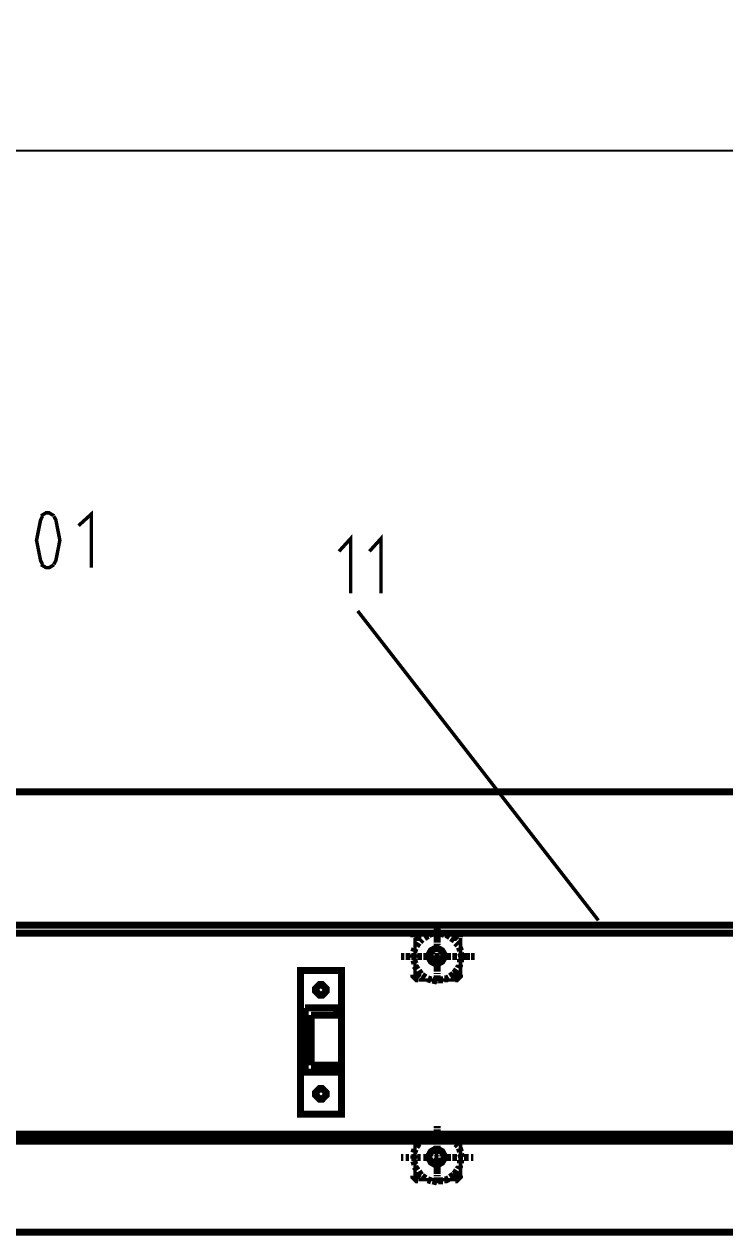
# Model space of a CAD drawing. Extents: x -4.5 to 11.4, y -10.7 to 0.4.
# Drawn here: x 0.33 to 1.33, y -2.426 to -0.697 of the extents above; entities that cross this region are included whole.
import ezdxf

# ---------------------------------------------------------------- set-up
doc = ezdxf.new("R2010")
doc.units = 0
doc.header["$MEASUREMENT"] = 0
doc.dimstyles.get("Standard").update_dxf_attribs({"dimtxt": 0.18, "dimasz": 0.18, "dimexe": 0.18, "dimexo": 0.0625, "dimgap": 0.09, "dimtad": 0, "dimtih": 1, "dimtoh": 1, "dimdec": 4, "dimzin": 0, "dimdsep": 46, "dimtxsty": 'Standard', "dimcen": 0.09, "dimadec": 0, "dimazin": 0, "dimtfac": 1, "dimtdec": 4, "dimtofl": 0, "dimtmove": 0, "dimatfit": 3, "dimfxl": 1, "dimtolj": 1, "dimtzin": 0, "dimarcsym": 0})

# ---------------------------------------------------------------- blocks, each defined once
blk = doc.blocks.new('*D0')
at = {"color": 0, "linetype": 'Continuous', "lineweight": -2, "transparency": 16777216}
for p, q in [((-0.3489, -1.7297), (-0.3489, -0.6966)), ((4.3828, -1.7297), (4.3828, -0.6966)), ((-0.1689, -0.8766), (1.5969, -0.8766)), ((4.2028, -0.8766), (2.4369, -0.8766))]:
    blk.add_line(p, q, dxfattribs=at)
at = {"color": 0, "linetype": 'Continuous', "transparency": 16777216}
for points in [[(-0.1689, -0.8466), (-0.1689, -0.9066), (-0.3489, -0.8766)], [(4.2028, -0.8466), (4.2028, -0.9066), (4.3828, -0.8766)]]:
    blk.add_solid(points, dxfattribs=at)
at = {"layer": 'Defpoints', "color": 0, "linetype": 'Continuous', "transparency": 16777216}
for p in [(4.3828, -0.8766), (-0.3489, -1.7922), (4.3828, -1.7922)]:
    blk.add_point(p, dxfattribs=at)
at = {"color": 0, "linetype": 'Continuous', "transparency": 16777216, "insert": (2.0169, -0.8766), "char_height": 0.18, "attachment_point": 5}
blk.add_mtext('\\A1;varA', dxfattribs=at)

msp = doc.modelspace()

# ---------------------------------------------------------------- linework, layer by layer
at = {"color": 0}
for points, const_width in [([(0.356393, -1.398677), (0.353593, -1.403997), (0.347793, -1.433027), (0.353593, -1.461997), (0.356393, -1.467367)], 0.005), ([(0.372293, -1.398247), (0.371793, -1.397547), (0.365593, -1.393867), (0.363593, -1.393867), (0.361393, -1.393867), (0.355393, -1.397547), (0.354893, -1.398247)], 0.005), ([(0.372493, -1.467367), (0.375393, -1.461997), (0.381093, -1.433027), (0.375393, -1.403997), (0.372493, -1.398677)], 0.005), ([(0.426093, -1.472197), (0.426093, -1.395547), (0.407793, -1.412197)], 0.005), ([(0.796093, -1.508877), (0.796093, -1.430527), (0.779393, -1.448867)], 0.005), ([(0.839393, -1.508877), (0.839393, -1.430527), (0.822793, -1.448867)], 0.005), ([(0.354893, -1.467807), (0.355393, -1.468457), (0.361593, -1.472197), (0.363593, -1.472197), (0.365793, -1.472197), (0.371793, -1.468457), (0.372293, -1.467807)], 0.005), ([(1.149493, -1.975497), (0.806093, -1.533887)], 0.005), ([(-0.803907, -2.420547), (4.382783, -2.420547), (4.382783, -1.792177)], 0.01), ([(-0.803907, -2.017167), (-0.348907, -1.792177), (0.919493, -1.792177)], 0.01), ([(4.382783, -1.792177), (-0.348907, -1.792177), (-0.348907, -2.420547)], 0.01), ([(4.001113, -1.982187), (-0.348907, -1.982187)], 0.01), ([(0.919493, -1.980557), (0.919493, -1.982187)], 0.01), ([(0.919493, -1.980557), (0.919493, -1.982187)], 0.01), ([(0.919493, -1.980557), (0.919493, -1.982187)], 0.01), ([(0.919493, -1.983867), (0.919493, -1.985547), (0.919493, -1.987167), (0.919493, -1.988847), (0.919493, -1.990527), (0.919493, -1.992227), (0.919493, -1.993847)], 0.01), ([(0.919493, -1.983867), (0.919493, -1.985547), (0.919493, -1.987167), (0.919493, -1.988847), (0.919493, -1.990527), (0.919493, -1.992227), (0.919493, -1.993847)], 0.01), ([(0.919493, -1.983867), (0.919493, -1.985547), (0.919493, -1.987167), (0.919493, -1.988847), (0.919493, -1.990527), (0.919493, -1.992227), (0.919493, -1.993847)], 0.01), ([(4.001113, -1.993847), (-0.348907, -1.993847)], 0.01), ([(0.891993, -1.993847), (0.890493, -1.993847), (0.886093, -1.998237), (0.886093, -1.999707)], 0.01), ([(0.891993, -1.993847), (0.890493, -1.993847), (0.886093, -1.998237), (0.886093, -1.999707)], 0.01), ([(0.891993, -1.993847), (0.890493, -1.993847), (0.886093, -1.998237), (0.886093, -1.999707)], 0.01), ([(0.892793, -2.007197), (0.889493, -2.012177)], 0.01), ([(0.892793, -2.007197), (0.889493, -2.012177)], 0.01), ([(0.892793, -2.007197), (0.889493, -2.012177)], 0.01), ([(0.887793, -2.053847), (0.887793, -2.000517)], 0.005), ([(0.887793, -2.053847), (0.887793, -2.000517)], 0.005), ([(0.887793, -2.053847), (0.887793, -2.000517)], 0.005), ([(0.897793, -2.002197), (0.896093, -2.003877), (0.894493, -2.005517)], 0.01), ([(0.897793, -2.002197), (0.896093, -2.003877), (0.894493, -2.005517)], 0.01), ([(0.897793, -2.002197), (0.896093, -2.003877), (0.894493, -2.005517)], 0.01), ([(0.892793, -1.995527), (0.946093, -1.995527)], 0.005), ([(0.892793, -1.995527), (0.946093, -1.995527)], 0.005), ([(0.892793, -1.995527), (0.946093, -1.995527)], 0.005), ([(0.906093, -1.997207), (0.901093, -2.000517)], 0.01), ([(0.906093, -1.997207), (0.901093, -2.000517)], 0.01), ([(0.906093, -1.997207), (0.901093, -2.000517)], 0.01), ([(0.912793, -1.993847), (0.907793, -1.995527)], 0.01), ([(0.912793, -1.993847), (0.907793, -1.995527)], 0.01), ([(0.912793, -1.993847), (0.907793, -1.995527)], 0.01), ([(0.921093, -1.993847), (0.919493, -1.993847), (0.916093, -1.993847)], 0.01), ([(0.921093, -1.993847), (0.919493, -1.993847), (0.916093, -1.993847)], 0.01), ([(0.921093, -1.993847), (0.919493, -1.993847), (0.916093, -1.993847)], 0.01), ([(0.919493, -1.995527), (0.919493, -1.997207)], 0.01), ([(0.919493, -1.995527), (0.919493, -1.997207)], 0.01), ([(0.919493, -1.995527), (0.919493, -1.997207)], 0.01), ([(0.919493, -1.998837), (0.919493, -2.000517), (0.919493, -2.002197), (0.919493, -2.003877), (0.919493, -2.005517), (0.919493, -2.007197)], 0.01), ([(0.919493, -1.998837), (0.919493, -2.000517), (0.919493, -2.002197), (0.919493, -2.003877), (0.919493, -2.005517), (0.919493, -2.007197)], 0.01), ([(0.919493, -1.998837), (0.919493, -2.000517), (0.919493, -2.002197), (0.919493, -2.003877), (0.919493, -2.005517), (0.919493, -2.007197)], 0.01), ([(0.919493, -2.008877), (0.919493, -2.010557)], 0.01), ([(0.919493, -2.008877), (0.919493, -2.010557)], 0.01), ([(0.919493, -2.008877), (0.919493, -2.010557)], 0.01), ([(0.929493, -1.995527), (0.924493, -1.993847)], 0.01), ([(0.929493, -1.995527), (0.924493, -1.993847)], 0.01), ([(0.929493, -1.995527), (0.924493, -1.993847)], 0.01), ([(0.937793, -1.998837), (0.932793, -1.995527)], 0.01), ([(0.937793, -1.998837), (0.932793, -1.995527)], 0.01), ([(0.937793, -1.998837), (0.932793, -1.995527)], 0.01), ([(0.944493, -2.003877), (0.939393, -2.000517)], 0.01), ([(0.944493, -2.003877), (0.939393, -2.000517)], 0.01), ([(0.944493, -2.003877), (0.939393, -2.000517)], 0.01), ([(0.951093, -1.999707), (0.951093, -1.998237), (0.946693, -1.993847), (0.945293, -1.993847)], 0.01), ([(0.951093, -1.999707), (0.951093, -1.998237), (0.946693, -1.993847), (0.945293, -1.993847)], 0.01), ([(0.951093, -1.999707), (0.951093, -1.998237), (0.946693, -1.993847), (0.945293, -1.993847)], 0.01), ([(0.949493, -2.010557), (0.946093, -2.007197)], 0.01), ([(0.949493, -2.010557), (0.946093, -2.007197)], 0.01), ([(0.949493, -2.010557), (0.946093, -2.007197)], 0.01), ([(0.952793, -2.000517), (0.952793, -2.053847)], 0.005), ([(0.952793, -2.000517), (0.952793, -2.053847)], 0.005), ([(0.952793, -2.000517), (0.952793, -2.053847)], 0.005), ([(0.867793, -2.027207), (0.871093, -2.027207)], 0.01), ([(0.872793, -2.027207), (0.867793, -2.027207)], 0.01), ([(0.867793, -2.027207), (0.871093, -2.027207)], 0.01), ([(0.874393, -2.027207), (0.879393, -2.027207)], 0.01), ([(0.874393, -2.027207), (0.879393, -2.027207)], 0.01), ([(0.881093, -2.027207), (0.876093, -2.027207)], 0.01), ([(0.882793, -2.027207), (0.887793, -2.027207)], 0.01), ([(0.882793, -2.027207), (0.887793, -2.027207)], 0.01), ([(0.889493, -2.027207), (0.884493, -2.027207)], 0.01), ([(0.887793, -2.015547), (0.886093, -2.020547)], 0.01), ([(0.887793, -2.015547), (0.886093, -2.020547)], 0.01), ([(0.887793, -2.015547), (0.886093, -2.020547)], 0.01), ([(0.886093, -2.023847), (0.886093, -2.027207), (0.886093, -2.028837)], 0.01), ([(0.886093, -2.023847), (0.886093, -2.027207), (0.886093, -2.028837)], 0.01), ([(0.886093, -2.023847), (0.886093, -2.027207), (0.886093, -2.028837)], 0.01), ([(0.891093, -2.027207), (0.896093, -2.027207)], 0.01), ([(0.891093, -2.027207), (0.896093, -2.027207)], 0.01), ([(0.897793, -2.027207), (0.892793, -2.027207)], 0.01), ([(0.899493, -2.027207), (0.904393, -2.027207)], 0.01), ([(0.899493, -2.027207), (0.904393, -2.027207)], 0.01), ([(0.906093, -2.027207), (0.901093, -2.027207)], 0.01), ([(0.907793, -2.027207), (0.912793, -2.027207)], 0.01), ([(0.907793, -2.027207), (0.912793, -2.027207)], 0.01), ([(0.914493, -2.027207), (0.909393, -2.027207)], 0.01), ([(0.916093, -2.027207), (0.921093, -2.027207)], 0.01), ([(0.916093, -2.027207), (0.921093, -2.027207)], 0.01), ([(0.922793, -2.027207), (0.917793, -2.027207)], 0.01), ([(0.919493, -2.012177), (0.919493, -2.013867), (0.919493, -2.015547), (0.919493, -2.017167), (0.919493, -2.018867), (0.919493, -2.020547)], 0.01), ([(0.919493, -2.012177), (0.919493, -2.013867), (0.919493, -2.015547), (0.919493, -2.017167), (0.919493, -2.018867), (0.919493, -2.020547)], 0.01), ([(0.919493, -2.012177), (0.919493, -2.013867), (0.919493, -2.015547), (0.919493, -2.017167), (0.919493, -2.018867), (0.919493, -2.020547)], 0.01), ([(0.919493, -2.022227), (0.919493, -2.023847)], 0.01), ([(0.919493, -2.022227), (0.919493, -2.023847)], 0.01), ([(0.919493, -2.022227), (0.919493, -2.023847)], 0.01), ([(0.919493, -2.025527), (0.919493, -2.027207), (0.919493, -2.028837), (0.919493, -2.030517), (0.919493, -2.032197), (0.919493, -2.033887)], 0.01), ([(0.919493, -2.025527), (0.919493, -2.027207), (0.919493, -2.028837), (0.919493, -2.030517), (0.919493, -2.032197), (0.919493, -2.033887)], 0.01), ([(0.919493, -2.025527), (0.919493, -2.027207), (0.919493, -2.028837), (0.919493, -2.030517), (0.919493, -2.032197), (0.919493, -2.033887)], 0.01), ([(0.924493, -2.027207), (0.931093, -2.027207)], 0.01), ([(0.924493, -2.027207), (0.931093, -2.027207)], 0.01), ([(0.931093, -2.027207), (0.926093, -2.027207)], 0.01), ([(0.932793, -2.027207), (0.939393, -2.027207)], 0.01), ([(0.932793, -2.027207), (0.939393, -2.027207)], 0.01), ([(0.939393, -2.027207), (0.934393, -2.027207)], 0.01), ([(0.941093, -2.027207), (0.947793, -2.027207)], 0.01), ([(0.941093, -2.027207), (0.947793, -2.027207)], 0.01), ([(0.947793, -2.027207), (0.942793, -2.027207)], 0.01), ([(0.949493, -2.027207), (0.956193, -2.027207)], 0.01), ([(0.949493, -2.027207), (0.956193, -2.027207)], 0.01), ([(0.952793, -2.018867), (0.951093, -2.013867)], 0.01), ([(0.952793, -2.018867), (0.951093, -2.013867)], 0.01), ([(0.952793, -2.018867), (0.951093, -2.013867)], 0.01), ([(0.957793, -2.027207), (0.951093, -2.027207)], 0.01), ([(0.954493, -2.027207), (0.952793, -2.022227)], 0.01), ([(0.954493, -2.027207), (0.952793, -2.022227)], 0.01), ([(0.954493, -2.027207), (0.952793, -2.022227)], 0.01), ([(0.957793, -2.027207), (0.964393, -2.027207)], 0.01), ([(0.957793, -2.027207), (0.964393, -2.027207)], 0.01), ([(0.966093, -2.027207), (0.959493, -2.027207)], 0.01), ([(0.967793, -2.027207), (0.971093, -2.027207)], 0.01), ([(0.972793, -2.027207), (0.967793, -2.027207)], 0.01), ([(0.967793, -2.027207), (0.971093, -2.027207)], 0.01), ([(0.886093, -2.032197), (0.887793, -2.037197)], 0.01), ([(0.886093, -2.032197), (0.887793, -2.037197)], 0.01), ([(0.886093, -2.032197), (0.887793, -2.037197)], 0.01), ([(0.887793, -2.040497), (0.891093, -2.045547)], 0.01), ([(0.887793, -2.040497), (0.891093, -2.045547)], 0.01), ([(0.887793, -2.040497), (0.891093, -2.045547)], 0.01), ([(0.919493, -2.035517), (0.919493, -2.037197)], 0.01), ([(0.919493, -2.035517), (0.919493, -2.037197)], 0.01), ([(0.919493, -2.035517), (0.919493, -2.037197)], 0.01), ([(0.919493, -2.038877), (0.919493, -2.040497), (0.919493, -2.042177), (0.919493, -2.043867), (0.919493, -2.045547), (0.919493, -2.047187), (0.919493, -2.048867)], 0.01), ([(0.919493, -2.038877), (0.919493, -2.040497), (0.919493, -2.042177), (0.919493, -2.043867), (0.919493, -2.045547), (0.919493, -2.047187), (0.919493, -2.048867)], 0.01), ([(0.919493, -2.038877), (0.919493, -2.040497), (0.919493, -2.042177), (0.919493, -2.043867), (0.919493, -2.045547), (0.919493, -2.047187), (0.919493, -2.048867)], 0.01), ([(0.949493, -2.043867), (0.951093, -2.040497), (0.951093, -2.038877)], 0.01), ([(0.949493, -2.043867), (0.951093, -2.040497), (0.951093, -2.038877)], 0.01), ([(0.949493, -2.043867), (0.951093, -2.040497), (0.951093, -2.038877)], 0.01), ([(0.952793, -2.035517), (0.952793, -2.030517)], 0.01), ([(0.952793, -2.035517), (0.952793, -2.030517)], 0.01), ([(0.952793, -2.035517), (0.952793, -2.030517)], 0.01), ([(0.886093, -2.053027), (0.886093, -2.054447), (0.890493, -2.058837), (0.891993, -2.058837)], 0.01), ([(0.886093, -2.053027), (0.886093, -2.054447), (0.890493, -2.058837), (0.891993, -2.058837)], 0.01), ([(0.886093, -2.053027), (0.886093, -2.054447), (0.890493, -2.058837), (0.891993, -2.058837)], 0.01), ([(0.892793, -2.047187), (0.896093, -2.052227)], 0.01), ([(0.892793, -2.047187), (0.896093, -2.052227)], 0.01), ([(0.892793, -2.047187), (0.896093, -2.052227)], 0.01), ([(0.897793, -2.053847), (0.902793, -2.057207)], 0.01), ([(0.897793, -2.053847), (0.902793, -2.057207)], 0.01), ([(0.897793, -2.053847), (0.902793, -2.057207)], 0.01), ([(0.906093, -2.058837), (0.911093, -2.060527)], 0.01), ([(0.906093, -2.058837), (0.911093, -2.060527)], 0.01), ([(0.906093, -2.058837), (0.911093, -2.060527)], 0.01), ([(0.912793, -2.060527), (0.919493, -2.062207)], 0.01), ([(0.912793, -2.060527), (0.919493, -2.062207)], 0.01), ([(0.912793, -2.060527), (0.919493, -2.062207)], 0.01), ([(0.919493, -2.050547), (0.919493, -2.052227)], 0.01), ([(0.919493, -2.050547), (0.919493, -2.052227)], 0.01), ([(0.919493, -2.050547), (0.919493, -2.052227)], 0.01), ([(0.919493, -2.053847), (0.919493, -2.055527), (0.919493, -2.057207), (0.919493, -2.058837), (0.919493, -2.060527), (0.919493, -2.062207)], 0.01), ([(0.919493, -2.053847), (0.919493, -2.055527), (0.919493, -2.057207), (0.919493, -2.058837), (0.919493, -2.060527), (0.919493, -2.062207)], 0.01), ([(0.919493, -2.053847), (0.919493, -2.055527), (0.919493, -2.057207), (0.919493, -2.058837), (0.919493, -2.060527), (0.919493, -2.062207)], 0.01), ([(0.921093, -2.060527), (0.927793, -2.060527)], 0.01), ([(0.921093, -2.060527), (0.927793, -2.060527)], 0.01), ([(0.921093, -2.060527), (0.927793, -2.060527)], 0.01), ([(0.929493, -2.058837), (0.932793, -2.058837), (0.936093, -2.057207)], 0.01), ([(0.929493, -2.058837), (0.932793, -2.058837), (0.936093, -2.057207)], 0.01), ([(0.929493, -2.058837), (0.932793, -2.058837), (0.936093, -2.057207)], 0.01), ([(0.937793, -2.055527), (0.942793, -2.052227)], 0.01), ([(0.937793, -2.055527), (0.942793, -2.052227)], 0.01), ([(0.937793, -2.055527), (0.942793, -2.052227)], 0.01), ([(0.944493, -2.050547), (0.947793, -2.045547)], 0.01), ([(0.944493, -2.050547), (0.947793, -2.045547)], 0.01), ([(0.944493, -2.050547), (0.947793, -2.045547)], 0.01), ([(0.945293, -2.058837), (0.946693, -2.058837), (0.951093, -2.054447), (0.951093, -2.053027)], 0.01), ([(0.945293, -2.058837), (0.946693, -2.058837), (0.951093, -2.054447), (0.951093, -2.053027)], 0.01), ([(0.945293, -2.058837), (0.946693, -2.058837), (0.951093, -2.054447), (0.951093, -2.053027)], 0.01), ([(0.946093, -2.060527), (0.892793, -2.060527)], 0.005), ([(0.946093, -2.060527), (0.892793, -2.060527)], 0.005), ([(0.946093, -2.060527), (0.892793, -2.060527)], 0.005), ([(0.919493, -2.063887), (0.919493, -2.065517)], 0.01), ([(0.919493, -2.063887), (0.919493, -2.065517)], 0.01), ([(0.919493, -2.063887), (0.919493, -2.065517)], 0.01), ([(0.731093, -2.100497), (0.731093, -2.192197), (0.776093, -2.192197)], 0.01), ([(0.731093, -2.100497), (0.776093, -2.100497), (0.776093, -2.110547), (0.739493, -2.110547)], 0.01), ([(0.731093, -2.100497), (0.731093, -2.192197), (0.776093, -2.192197)], 0.01), ([(0.731093, -2.100497), (0.776093, -2.100497), (0.776093, -2.110547), (0.739493, -2.110547)], 0.01), ([(0.739493, -2.110547), (0.739493, -2.182207)], 0.01), ([(0.739493, -2.110547), (0.739493, -2.182207)], 0.01), ([(0.731093, -2.192197), (0.776093, -2.192197), (0.776093, -2.182207), (0.739493, -2.182207)], 0.01), ([(0.731093, -2.192197), (0.776093, -2.192197), (0.776093, -2.182207), (0.739493, -2.182207)], 0.01), ([(0.919493, -2.268867), (0.919493, -2.270547), (0.919493, -2.272227)], 0.01), ([(0.919493, -2.268867), (0.919493, -2.270547), (0.919493, -2.272227)], 0.01), ([(4.001113, -2.280517), (-0.348907, -2.280517)], 0.01), ([(0.891993, -2.280517), (0.890493, -2.280517), (0.886093, -2.284917), (0.886093, -2.286377)], 0.01), ([(0.891993, -2.280517), (0.890493, -2.280517), (0.886093, -2.284917), (0.886093, -2.286377)], 0.01), ([(0.892793, -2.282197), (0.946093, -2.282197)], 0.005), ([(0.892793, -2.282197), (0.946093, -2.282197)], 0.005), ([(0.906093, -2.283887), (0.901093, -2.287197)], 0.01), ([(0.906093, -2.283887), (0.901093, -2.287197)], 0.01), ([(0.912793, -2.280517), (0.907793, -2.282197)], 0.01), ([(0.912793, -2.280517), (0.907793, -2.282197)], 0.01), ([(0.921093, -2.280517), (0.919493, -2.280517), (0.916093, -2.280517)], 0.01), ([(0.921093, -2.280517), (0.919493, -2.280517), (0.916093, -2.280517)], 0.01), ([(0.919493, -2.273847), (0.919493, -2.275527), (0.919493, -2.277207), (0.919493, -2.278837), (0.919493, -2.280517), (0.919493, -2.282197)], 0.01), ([(0.919493, -2.273847), (0.919493, -2.275527), (0.919493, -2.277207), (0.919493, -2.278837), (0.919493, -2.280517), (0.919493, -2.282197)], 0.01), ([(0.919493, -2.283887), (0.919493, -2.285517)], 0.01), ([(0.919493, -2.283887), (0.919493, -2.285517)], 0.01), ([(0.929493, -2.282197), (0.924493, -2.280517)], 0.01), ([(0.929493, -2.282197), (0.924493, -2.280517)], 0.01), ([(0.937793, -2.285517), (0.932793, -2.282197)], 0.01), ([(0.937793, -2.285517), (0.932793, -2.282197)], 0.01), ([(0.951093, -2.286377), (0.951093, -2.284917), (0.946693, -2.280517), (0.945293, -2.280517)], 0.01), ([(0.951093, -2.286377), (0.951093, -2.284917), (0.946693, -2.280517), (0.945293, -2.280517)], 0.01), ([(4.001113, -2.290497), (-0.348907, -2.290497)], 0.01), ([(0.887793, -2.302227), (0.886093, -2.307207)], 0.01), ([(0.887793, -2.302227), (0.886093, -2.307207)], 0.01), ([(0.892793, -2.293867), (0.889493, -2.298867)], 0.01), ([(0.892793, -2.293867), (0.889493, -2.298867)], 0.01), ([(0.887793, -2.340527), (0.887793, -2.287197)], 0.005), ([(0.887793, -2.340527), (0.887793, -2.287197)], 0.005), ([(0.897793, -2.288877), (0.896093, -2.290497), (0.894493, -2.292177)], 0.01), ([(0.897793, -2.288877), (0.896093, -2.290497), (0.894493, -2.292177)], 0.01), ([(0.919493, -2.287197), (0.919493, -2.288877), (0.919493, -2.290497), (0.919493, -2.292177), (0.919493, -2.293867), (0.919493, -2.295547)], 0.01), ([(0.919493, -2.287197), (0.919493, -2.288877), (0.919493, -2.290497), (0.919493, -2.292177), (0.919493, -2.293867), (0.919493, -2.295547)], 0.01), ([(0.919493, -2.297187), (0.919493, -2.298867)], 0.01), ([(0.919493, -2.297187), (0.919493, -2.298867)], 0.01), ([(0.919493, -2.300547), (0.919493, -2.302227), (0.919493, -2.303847), (0.919493, -2.305527), (0.919493, -2.307207), (0.919493, -2.308837)], 0.01), ([(0.919493, -2.300547), (0.919493, -2.302227), (0.919493, -2.303847), (0.919493, -2.305527), (0.919493, -2.307207), (0.919493, -2.308837)], 0.01), ([(0.944493, -2.290497), (0.939393, -2.287197)], 0.01), ([(0.944493, -2.290497), (0.939393, -2.287197)], 0.01), ([(0.949493, -2.297187), (0.946093, -2.293867)], 0.01), ([(0.949493, -2.297187), (0.946093, -2.293867)], 0.01), ([(0.952793, -2.305527), (0.951093, -2.300547)], 0.01), ([(0.952793, -2.305527), (0.951093, -2.300547)], 0.01), ([(0.952793, -2.287197), (0.952793, -2.340527)], 0.005), ([(0.952793, -2.287197), (0.952793, -2.340527)], 0.005), ([(0.867793, -2.313887), (0.871093, -2.313887)], 0.01), ([(0.867793, -2.313887), (0.871093, -2.313887)], 0.01), ([(0.874393, -2.313887), (0.879393, -2.313887)], 0.01), ([(0.874393, -2.313887), (0.879393, -2.313887)], 0.01), ([(0.882793, -2.313887), (0.887793, -2.313887)], 0.01), ([(0.882793, -2.313887), (0.887793, -2.313887)], 0.01), ([(0.886093, -2.310527), (0.886093, -2.313887), (0.886093, -2.315517)], 0.01), ([(0.886093, -2.310527), (0.886093, -2.313887), (0.886093, -2.315517)], 0.01), ([(0.886093, -2.318877), (0.887793, -2.323867)], 0.01), ([(0.886093, -2.318877), (0.887793, -2.323867)], 0.01), ([(0.891093, -2.313887), (0.896093, -2.313887)], 0.01), ([(0.891093, -2.313887), (0.896093, -2.313887)], 0.01), ([(0.899493, -2.313887), (0.904393, -2.313887)], 0.01), ([(0.899493, -2.313887), (0.904393, -2.313887)], 0.01), ([(0.907793, -2.313887), (0.912793, -2.313887)], 0.01), ([(0.907793, -2.313887), (0.912793, -2.313887)], 0.01), ([(0.916093, -2.313887), (0.921093, -2.313887)], 0.01), ([(0.916093, -2.313887), (0.921093, -2.313887)], 0.01), ([(0.919493, -2.310527), (0.919493, -2.312207)], 0.01), ([(0.919493, -2.310527), (0.919493, -2.312207)], 0.01), ([(0.919493, -2.313887), (0.919493, -2.315517), (0.919493, -2.317197), (0.919493, -2.318877), (0.919493, -2.320497), (0.919493, -2.322187)], 0.01), ([(0.919493, -2.313887), (0.919493, -2.315517), (0.919493, -2.317197), (0.919493, -2.318877), (0.919493, -2.320497), (0.919493, -2.322187)], 0.01), ([(0.924493, -2.313887), (0.931093, -2.313887)], 0.01), ([(0.924493, -2.313887), (0.931093, -2.313887)], 0.01), ([(0.932793, -2.313887), (0.939393, -2.313887)], 0.01), ([(0.932793, -2.313887), (0.939393, -2.313887)], 0.01), ([(0.941093, -2.313887), (0.947793, -2.313887)], 0.01), ([(0.941093, -2.313887), (0.947793, -2.313887)], 0.01), ([(0.949493, -2.313887), (0.956193, -2.313887)], 0.01), ([(0.949493, -2.313887), (0.956193, -2.313887)], 0.01), ([(0.954493, -2.313887), (0.952793, -2.308837)], 0.01), ([(0.954493, -2.313887), (0.952793, -2.308837)], 0.01), ([(0.952793, -2.322187), (0.952793, -2.317197)], 0.01), ([(0.952793, -2.322187), (0.952793, -2.317197)], 0.01), ([(0.957793, -2.313887), (0.964393, -2.313887)], 0.01), ([(0.957793, -2.313887), (0.964393, -2.313887)], 0.01), ([(0.967793, -2.313887), (0.971093, -2.313887)], 0.01), ([(0.967793, -2.313887), (0.971093, -2.313887)], 0.01), ([(0.887793, -2.327177), (0.891093, -2.332167)], 0.01), ([(0.887793, -2.327177), (0.891093, -2.332167)], 0.01), ([(0.892793, -2.333847), (0.896093, -2.338847)], 0.01), ([(0.892793, -2.333847), (0.896093, -2.338847)], 0.01), ([(0.919493, -2.323867), (0.919493, -2.325557)], 0.01), ([(0.919493, -2.323867), (0.919493, -2.325557)], 0.01), ([(0.919493, -2.327177), (0.919493, -2.328867), (0.919493, -2.330547), (0.919493, -2.332167), (0.919493, -2.333847), (0.919493, -2.335527), (0.919493, -2.337207)], 0.01), ([(0.919493, -2.327177), (0.919493, -2.328867), (0.919493, -2.330547), (0.919493, -2.332167), (0.919493, -2.333847), (0.919493, -2.335527), (0.919493, -2.337207)], 0.01), ([(0.919493, -2.338847), (0.919493, -2.340527)], 0.01), ([(0.919493, -2.338847), (0.919493, -2.340527)], 0.01), ([(0.937793, -2.342207), (0.942793, -2.338847)], 0.01), ([(0.937793, -2.342207), (0.942793, -2.338847)], 0.01), ([(0.944493, -2.337207), (0.947793, -2.332167)], 0.01), ([(0.944493, -2.337207), (0.947793, -2.332167)], 0.01), ([(0.949493, -2.330547), (0.951093, -2.327177), (0.951093, -2.325557)], 0.01), ([(0.949493, -2.330547), (0.951093, -2.327177), (0.951093, -2.325557)], 0.01), ([(0.886093, -2.339707), (0.886093, -2.341127), (0.890493, -2.345517), (0.891993, -2.345517)], 0.01), ([(0.886093, -2.339707), (0.886093, -2.341127), (0.890493, -2.345517), (0.891993, -2.345517)], 0.01), ([(0.946093, -2.345517), (0.892793, -2.345517)], 0.005), ([(0.946093, -2.345517), (0.892793, -2.345517)], 0.005), ([(0.897793, -2.340527), (0.902793, -2.343887)], 0.01), ([(0.897793, -2.340527), (0.902793, -2.343887)], 0.01), ([(0.906093, -2.345517), (0.911093, -2.347197)], 0.01), ([(0.906093, -2.345517), (0.911093, -2.347197)], 0.01), ([(0.912793, -2.347197), (0.919493, -2.348877)], 0.01), ([(0.912793, -2.347197), (0.919493, -2.348877)], 0.01), ([(0.919493, -2.342207), (0.919493, -2.343887), (0.919493, -2.345517), (0.919493, -2.347197), (0.919493, -2.348877), (0.919493, -2.350497)], 0.01), ([(0.919493, -2.342207), (0.919493, -2.343887), (0.919493, -2.345517), (0.919493, -2.347197), (0.919493, -2.348877), (0.919493, -2.350497)], 0.01), ([(0.921093, -2.347197), (0.927793, -2.347197)], 0.01), ([(0.921093, -2.347197), (0.927793, -2.347197)], 0.01), ([(0.929493, -2.345517), (0.932793, -2.345517), (0.936093, -2.343887)], 0.01), ([(0.929493, -2.345517), (0.932793, -2.345517), (0.936093, -2.343887)], 0.01), ([(0.945293, -2.345517), (0.946693, -2.345517), (0.951093, -2.341127), (0.951093, -2.339707)], 0.01), ([(0.945293, -2.345517), (0.946693, -2.345517), (0.951093, -2.341127), (0.951093, -2.339707)], 0.01), ([(0.989493, -2.420547), (0.851093, -2.420547)], 0.01)]:
    msp.add_lwpolyline(points, dxfattribs=dict(at, const_width=const_width))
for points, const_width in [([(0.919493, -1.980557), (0.919493, -1.980557)], 0.01), ([(0.919493, -1.980557), (0.919493, -1.980557)], 0.01), ([(0.919493, -1.980557), (0.919493, -1.980557)], 0.01), ([(0.891993, -1.997207), (0.891293, -1.997207), (0.889493, -1.999057), (0.889493, -1.999707), (0.889493, -2.000307), (0.891293, -2.002197), (0.891993, -2.002197), (0.892593, -2.002197), (0.894493, -2.000307), (0.894493, -1.999707), (0.894493, -1.999057), (0.892593, -1.997207), (0.891993, -1.997207)], 0.005), ([(0.891993, -1.997207), (0.891293, -1.997207), (0.889493, -1.999057), (0.889493, -1.999707), (0.889493, -2.000307), (0.891293, -2.002197), (0.891993, -2.002197), (0.892593, -2.002197), (0.894493, -2.000307), (0.894493, -1.999707), (0.894493, -1.999057), (0.892593, -1.997207), (0.891993, -1.997207)], 0.005), ([(0.891993, -1.997207), (0.891293, -1.997207), (0.889493, -1.999057), (0.889493, -1.999707), (0.889493, -2.000307), (0.891293, -2.002197), (0.891993, -2.002197), (0.892593, -2.002197), (0.894493, -2.000307), (0.894493, -1.999707), (0.894493, -1.999057), (0.892593, -1.997207), (0.891993, -1.997207)], 0.005), ([(0.945293, -1.997207), (0.944693, -1.997207), (0.942793, -1.999057), (0.942793, -1.999707), (0.942793, -2.000307), (0.944693, -2.002197), (0.945293, -2.002197), (0.945893, -2.002197), (0.947793, -2.000307), (0.947793, -1.999707), (0.947793, -1.999057), (0.945893, -1.997207), (0.945293, -1.997207)], 0.005), ([(0.945293, -1.997207), (0.944693, -1.997207), (0.942793, -1.999057), (0.942793, -1.999707), (0.942793, -2.000307), (0.944693, -2.002197), (0.945293, -2.002197), (0.945893, -2.002197), (0.947793, -2.000307), (0.947793, -1.999707), (0.947793, -1.999057), (0.945893, -1.997207), (0.945293, -1.997207)], 0.005), ([(0.945293, -1.997207), (0.944693, -1.997207), (0.942793, -1.999057), (0.942793, -1.999707), (0.942793, -2.000307), (0.944693, -2.002197), (0.945293, -2.002197), (0.945893, -2.002197), (0.947793, -2.000307), (0.947793, -1.999707), (0.947793, -1.999057), (0.945893, -1.997207), (0.945293, -1.997207)], 0.005), ([(0.918593, -2.015547), (0.916693, -2.015547), (0.910993, -2.018697), (0.907793, -2.024387), (0.907793, -2.026347), (0.907793, -2.028237), (0.910993, -2.033987), (0.916693, -2.037197), (0.918593, -2.037197), (0.920493, -2.037197), (0.926193, -2.033987), (0.929493, -2.028237), (0.929493, -2.026347), (0.929493, -2.024387), (0.926193, -2.018697), (0.920493, -2.015547), (0.918593, -2.015547)], 0.01), ([(0.918593, -2.015547), (0.916693, -2.015547), (0.910993, -2.018697), (0.907793, -2.024387), (0.907793, -2.026347), (0.907793, -2.028237), (0.910993, -2.033987), (0.916693, -2.037197), (0.918593, -2.037197), (0.920493, -2.037197), (0.926193, -2.033987), (0.929493, -2.028237), (0.929493, -2.026347), (0.929493, -2.024387), (0.926193, -2.018697), (0.920493, -2.015547), (0.918593, -2.015547)], 0.01), ([(0.918593, -2.015547), (0.916693, -2.015547), (0.910993, -2.018697), (0.907793, -2.024387), (0.907793, -2.026347), (0.907793, -2.028237), (0.910993, -2.033987), (0.916693, -2.037197), (0.918593, -2.037197), (0.920493, -2.037197), (0.926193, -2.033987), (0.929493, -2.028237), (0.929493, -2.026347), (0.929493, -2.024387), (0.926193, -2.018697), (0.920493, -2.015547), (0.918593, -2.015547)], 0.01), ([(0.918593, -2.015547), (0.916693, -2.015547), (0.910993, -2.018697), (0.907793, -2.024387), (0.907793, -2.026347), (0.907793, -2.028237), (0.910993, -2.033987), (0.916693, -2.037197), (0.918593, -2.037197), (0.920493, -2.037197), (0.926193, -2.033987), (0.929493, -2.028237), (0.929493, -2.026347), (0.929493, -2.024387), (0.926193, -2.018697), (0.920493, -2.015547), (0.918593, -2.015547)], 0.01), ([(0.918593, -2.015547), (0.916693, -2.015547), (0.910993, -2.018697), (0.907793, -2.024387), (0.907793, -2.026347), (0.907793, -2.028237), (0.910993, -2.033987), (0.916693, -2.037197), (0.918593, -2.037197), (0.920493, -2.037197), (0.926193, -2.033987), (0.929493, -2.028237), (0.929493, -2.026347), (0.929493, -2.024387), (0.926193, -2.018697), (0.920493, -2.015547), (0.918593, -2.015547)], 0.01), ([(0.918593, -2.015547), (0.916693, -2.015547), (0.910993, -2.018697), (0.907793, -2.024387), (0.907793, -2.026347), (0.907793, -2.028237), (0.910993, -2.033987), (0.916693, -2.037197), (0.918593, -2.037197), (0.920493, -2.037197), (0.926193, -2.033987), (0.929493, -2.028237), (0.929493, -2.026347), (0.929493, -2.024387), (0.926193, -2.018697), (0.920493, -2.015547), (0.918593, -2.015547)], 0.01), ([(0.918593, -2.015547), (0.916693, -2.015547), (0.910993, -2.018697), (0.907793, -2.024387), (0.907793, -2.026347), (0.907793, -2.028237), (0.910993, -2.033987), (0.916693, -2.037197), (0.918593, -2.037197), (0.920493, -2.037197), (0.926193, -2.033987), (0.929493, -2.028237), (0.929493, -2.026347), (0.929493, -2.024387), (0.926193, -2.018697), (0.920493, -2.015547), (0.918593, -2.015547)], 0.005), ([(0.918593, -2.015547), (0.916693, -2.015547), (0.910993, -2.018697), (0.907793, -2.024387), (0.907793, -2.026347), (0.907793, -2.028237), (0.910993, -2.033987), (0.916693, -2.037197), (0.918593, -2.037197), (0.920493, -2.037197), (0.926193, -2.033987), (0.929493, -2.028237), (0.929493, -2.026347), (0.929493, -2.024387), (0.926193, -2.018697), (0.920493, -2.015547), (0.918593, -2.015547)], 0.005), ([(0.918593, -2.015547), (0.916693, -2.015547), (0.910993, -2.018697), (0.907793, -2.024387), (0.907793, -2.026347), (0.907793, -2.028237), (0.910993, -2.033987), (0.916693, -2.037197), (0.918593, -2.037197), (0.920493, -2.037197), (0.926193, -2.033987), (0.929493, -2.028237), (0.929493, -2.026347), (0.929493, -2.024387), (0.926193, -2.018697), (0.920493, -2.015547), (0.918593, -2.015547)], 0.005), ([(0.782793, -2.252197), (0.724393, -2.252197), (0.724393, -2.047187), (0.782793, -2.047187), (0.782793, -2.252197)], 0.01), ([(0.782793, -2.252197), (0.724393, -2.252197), (0.724393, -2.047187), (0.782793, -2.047187), (0.782793, -2.252197)], 0.01), ([(0.891993, -2.050547), (0.891293, -2.050547), (0.889493, -2.052387), (0.889493, -2.053027), (0.889493, -2.053627), (0.891293, -2.055527), (0.891993, -2.055527), (0.892593, -2.055527), (0.894493, -2.053627), (0.894493, -2.053027), (0.894493, -2.052387), (0.892593, -2.050547), (0.891993, -2.050547)], 0.005), ([(0.891993, -2.050547), (0.891293, -2.050547), (0.889493, -2.052387), (0.889493, -2.053027), (0.889493, -2.053627), (0.891293, -2.055527), (0.891993, -2.055527), (0.892593, -2.055527), (0.894493, -2.053627), (0.894493, -2.053027), (0.894493, -2.052387), (0.892593, -2.050547), (0.891993, -2.050547)], 0.005), ([(0.891993, -2.050547), (0.891293, -2.050547), (0.889493, -2.052387), (0.889493, -2.053027), (0.889493, -2.053627), (0.891293, -2.055527), (0.891993, -2.055527), (0.892593, -2.055527), (0.894493, -2.053627), (0.894493, -2.053027), (0.894493, -2.052387), (0.892593, -2.050547), (0.891993, -2.050547)], 0.005), ([(0.945293, -2.050547), (0.944693, -2.050547), (0.942793, -2.052387), (0.942793, -2.053027), (0.942793, -2.053627), (0.944693, -2.055527), (0.945293, -2.055527), (0.945893, -2.055527), (0.947793, -2.053627), (0.947793, -2.053027), (0.947793, -2.052387), (0.945893, -2.050547), (0.945293, -2.050547)], 0.005), ([(0.945293, -2.050547), (0.944693, -2.050547), (0.942793, -2.052387), (0.942793, -2.053027), (0.942793, -2.053627), (0.944693, -2.055527), (0.945293, -2.055527), (0.945893, -2.055527), (0.947793, -2.053627), (0.947793, -2.053027), (0.947793, -2.052387), (0.945893, -2.050547), (0.945293, -2.050547)], 0.005), ([(0.945293, -2.050547), (0.944693, -2.050547), (0.942793, -2.052387), (0.942793, -2.053027), (0.942793, -2.053627), (0.944693, -2.055527), (0.945293, -2.055527), (0.945893, -2.055527), (0.947793, -2.053627), (0.947793, -2.053027), (0.947793, -2.052387), (0.945893, -2.050547), (0.945293, -2.050547)], 0.005), ([(0.753593, -2.067197), (0.751693, -2.067197), (0.746093, -2.072777), (0.746093, -2.074677), (0.746093, -2.076527), (0.751693, -2.082167), (0.753593, -2.082167), (0.755493, -2.082167), (0.761093, -2.076527), (0.761093, -2.074677), (0.761093, -2.072777), (0.755493, -2.067197), (0.753593, -2.067197)], 0.01), ([(0.753593, -2.067197), (0.751693, -2.067197), (0.746093, -2.072777), (0.746093, -2.074677), (0.746093, -2.076527), (0.751693, -2.082167), (0.753593, -2.082167), (0.755493, -2.082167), (0.761093, -2.076527), (0.761093, -2.074677), (0.761093, -2.072777), (0.755493, -2.067197), (0.753593, -2.067197)], 0.01), ([(0.753593, -2.215527), (0.751693, -2.215527), (0.746093, -2.221117), (0.746093, -2.223017), (0.746093, -2.224867), (0.751693, -2.230557), (0.753593, -2.230557), (0.755493, -2.230557), (0.761093, -2.224867), (0.761093, -2.223017), (0.761093, -2.221117), (0.755493, -2.215527), (0.753593, -2.215527)], 0.01), ([(0.753593, -2.215527), (0.751693, -2.215527), (0.746093, -2.221117), (0.746093, -2.223017), (0.746093, -2.224867), (0.751693, -2.230557), (0.753593, -2.230557), (0.755493, -2.230557), (0.761093, -2.224867), (0.761093, -2.223017), (0.761093, -2.221117), (0.755493, -2.215527), (0.753593, -2.215527)], 0.01), ([(0.919493, -2.267167), (0.919493, -2.267167)], 0.01), ([(0.919493, -2.267167), (0.919493, -2.267167)], 0.01), ([(0.919493, -2.268867), (0.919493, -2.268867)], 0.01), ([(0.919493, -2.268867), (0.919493, -2.268867)], 0.01), ([(0.891993, -2.283887), (0.891293, -2.283887), (0.889493, -2.285727), (0.889493, -2.286377), (0.889493, -2.286977), (0.891293, -2.288877), (0.891993, -2.288877), (0.892593, -2.288877), (0.894493, -2.286977), (0.894493, -2.286377), (0.894493, -2.285727), (0.892593, -2.283887), (0.891993, -2.283887)], 0.005), ([(0.891993, -2.283887), (0.891293, -2.283887), (0.889493, -2.285727), (0.889493, -2.286377), (0.889493, -2.286977), (0.891293, -2.288877), (0.891993, -2.288877), (0.892593, -2.288877), (0.894493, -2.286977), (0.894493, -2.286377), (0.894493, -2.285727), (0.892593, -2.283887), (0.891993, -2.283887)], 0.005), ([(0.945293, -2.283887), (0.944693, -2.283887), (0.942793, -2.285727), (0.942793, -2.286377), (0.942793, -2.286977), (0.944693, -2.288877), (0.945293, -2.288877), (0.945893, -2.288877), (0.947793, -2.286977), (0.947793, -2.286377), (0.947793, -2.285727), (0.945893, -2.283887), (0.945293, -2.283887)], 0.005), ([(0.945293, -2.283887), (0.944693, -2.283887), (0.942793, -2.285727), (0.942793, -2.286377), (0.942793, -2.286977), (0.944693, -2.288877), (0.945293, -2.288877), (0.945893, -2.288877), (0.947793, -2.286977), (0.947793, -2.286377), (0.947793, -2.285727), (0.945893, -2.283887), (0.945293, -2.283887)], 0.005), ([(0.918593, -2.302227), (0.916693, -2.302227), (0.910993, -2.305367), (0.907793, -2.311067), (0.907793, -2.313017), (0.907793, -2.314917), (0.910993, -2.320667), (0.916693, -2.323867), (0.918593, -2.323867), (0.920493, -2.323867), (0.926193, -2.320667), (0.929493, -2.314917), (0.929493, -2.313017), (0.929493, -2.311067), (0.926193, -2.305367), (0.920493, -2.302227), (0.918593, -2.302227)], 0.01), ([(0.918593, -2.302227), (0.916693, -2.302227), (0.910993, -2.305367), (0.907793, -2.311067), (0.907793, -2.313017), (0.907793, -2.314917), (0.910993, -2.320667), (0.916693, -2.323867), (0.918593, -2.323867), (0.920493, -2.323867), (0.926193, -2.320667), (0.929493, -2.314917), (0.929493, -2.313017), (0.929493, -2.311067), (0.926193, -2.305367), (0.920493, -2.302227), (0.918593, -2.302227)], 0.01), ([(0.918593, -2.302227), (0.916693, -2.302227), (0.910993, -2.305367), (0.907793, -2.311067), (0.907793, -2.313017), (0.907793, -2.314917), (0.910993, -2.320667), (0.916693, -2.323867), (0.918593, -2.323867), (0.920493, -2.323867), (0.926193, -2.320667), (0.929493, -2.314917), (0.929493, -2.313017), (0.929493, -2.311067), (0.926193, -2.305367), (0.920493, -2.302227), (0.918593, -2.302227)], 0.01), ([(0.918593, -2.302227), (0.916693, -2.302227), (0.910993, -2.305367), (0.907793, -2.311067), (0.907793, -2.313017), (0.907793, -2.314917), (0.910993, -2.320667), (0.916693, -2.323867), (0.918593, -2.323867), (0.920493, -2.323867), (0.926193, -2.320667), (0.929493, -2.314917), (0.929493, -2.313017), (0.929493, -2.311067), (0.926193, -2.305367), (0.920493, -2.302227), (0.918593, -2.302227)], 0.01), ([(0.918593, -2.302227), (0.916693, -2.302227), (0.910993, -2.305367), (0.907793, -2.311067), (0.907793, -2.313017), (0.907793, -2.314917), (0.910993, -2.320667), (0.916693, -2.323867), (0.918593, -2.323867), (0.920493, -2.323867), (0.926193, -2.320667), (0.929493, -2.314917), (0.929493, -2.313017), (0.929493, -2.311067), (0.926193, -2.305367), (0.920493, -2.302227), (0.918593, -2.302227)], 0.005), ([(0.918593, -2.302227), (0.916693, -2.302227), (0.910993, -2.305367), (0.907793, -2.311067), (0.907793, -2.313017), (0.907793, -2.314917), (0.910993, -2.320667), (0.916693, -2.323867), (0.918593, -2.323867), (0.920493, -2.323867), (0.926193, -2.320667), (0.929493, -2.314917), (0.929493, -2.313017), (0.929493, -2.311067), (0.926193, -2.305367), (0.920493, -2.302227), (0.918593, -2.302227)], 0.005), ([(0.891993, -2.337207), (0.891293, -2.337207), (0.889493, -2.339057), (0.889493, -2.339707), (0.889493, -2.340307), (0.891293, -2.342207), (0.891993, -2.342207), (0.892593, -2.342207), (0.894493, -2.340307), (0.894493, -2.339707), (0.894493, -2.339057), (0.892593, -2.337207), (0.891993, -2.337207)], 0.005), ([(0.891993, -2.337207), (0.891293, -2.337207), (0.889493, -2.339057), (0.889493, -2.339707), (0.889493, -2.340307), (0.891293, -2.342207), (0.891993, -2.342207), (0.892593, -2.342207), (0.894493, -2.340307), (0.894493, -2.339707), (0.894493, -2.339057), (0.892593, -2.337207), (0.891993, -2.337207)], 0.005), ([(0.919493, -2.352197), (0.919493, -2.352197)], 0.01), ([(0.919493, -2.352197), (0.919493, -2.352197)], 0.01), ([(0.945293, -2.337207), (0.944693, -2.337207), (0.942793, -2.339057), (0.942793, -2.339707), (0.942793, -2.340307), (0.944693, -2.342207), (0.945293, -2.342207), (0.945893, -2.342207), (0.947793, -2.340307), (0.947793, -2.339707), (0.947793, -2.339057), (0.945893, -2.337207), (0.945293, -2.337207)], 0.005), ([(0.945293, -2.337207), (0.944693, -2.337207), (0.942793, -2.339057), (0.942793, -2.339707), (0.942793, -2.340307), (0.944693, -2.342207), (0.945293, -2.342207), (0.945893, -2.342207), (0.947793, -2.340307), (0.947793, -2.339707), (0.947793, -2.339057), (0.945893, -2.337207), (0.945293, -2.337207)], 0.005)]:
    msp.add_lwpolyline(points, close=True, dxfattribs=dict(at, const_width=const_width))

# ---------------------------------------------------------------- dimensions: what is measured, and where the dimension line sits
at = {"linetype": 'Continuous'}
dim = msp.add_linear_dim(base=(4.382783, -0.876636), p1=(-0.348907, -1.792177), p2=(4.382783, -1.792177), text='varA', dimstyle='Standard', dxfattribs=at)
dim.commit()
dim.dimension.update_dxf_attribs({"geometry": '*D0', "text_midpoint": (2.016938, -0.876636)})

doc.saveas('drawing.dxf')
